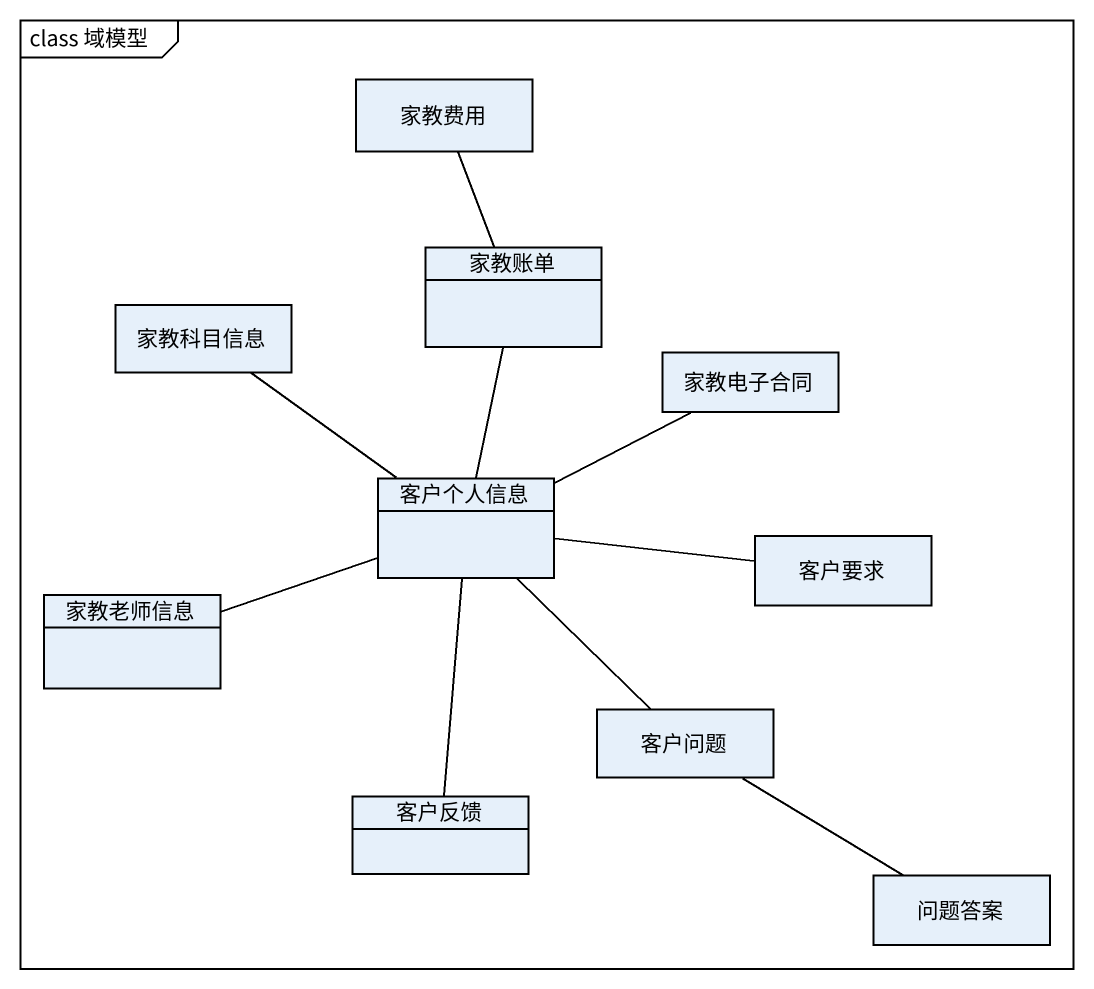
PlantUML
@startuml
mainframe class 域模型
hide circle
hide empty members
class 家教费用
class 家教账单
class 家教科目信息
class 家教电子合同
class 客户个人信息
class 客户要求
class 家教老师信息
class 客户问题
class 客户反馈
class 问题答案
家教账单 -up- 家教费用
客户个人信息 -up- 家教账单
客户个人信息 -up- 家教科目信息
客户个人信息 -right- 家教电子合同
客户个人信息 -right- 客户要求
客户个人信息 -left- 家教老师信息
客户个人信息 -- 客户问题
客户个人信息 -- 客户反馈
客户问题 -- 问题答案
@enduml
